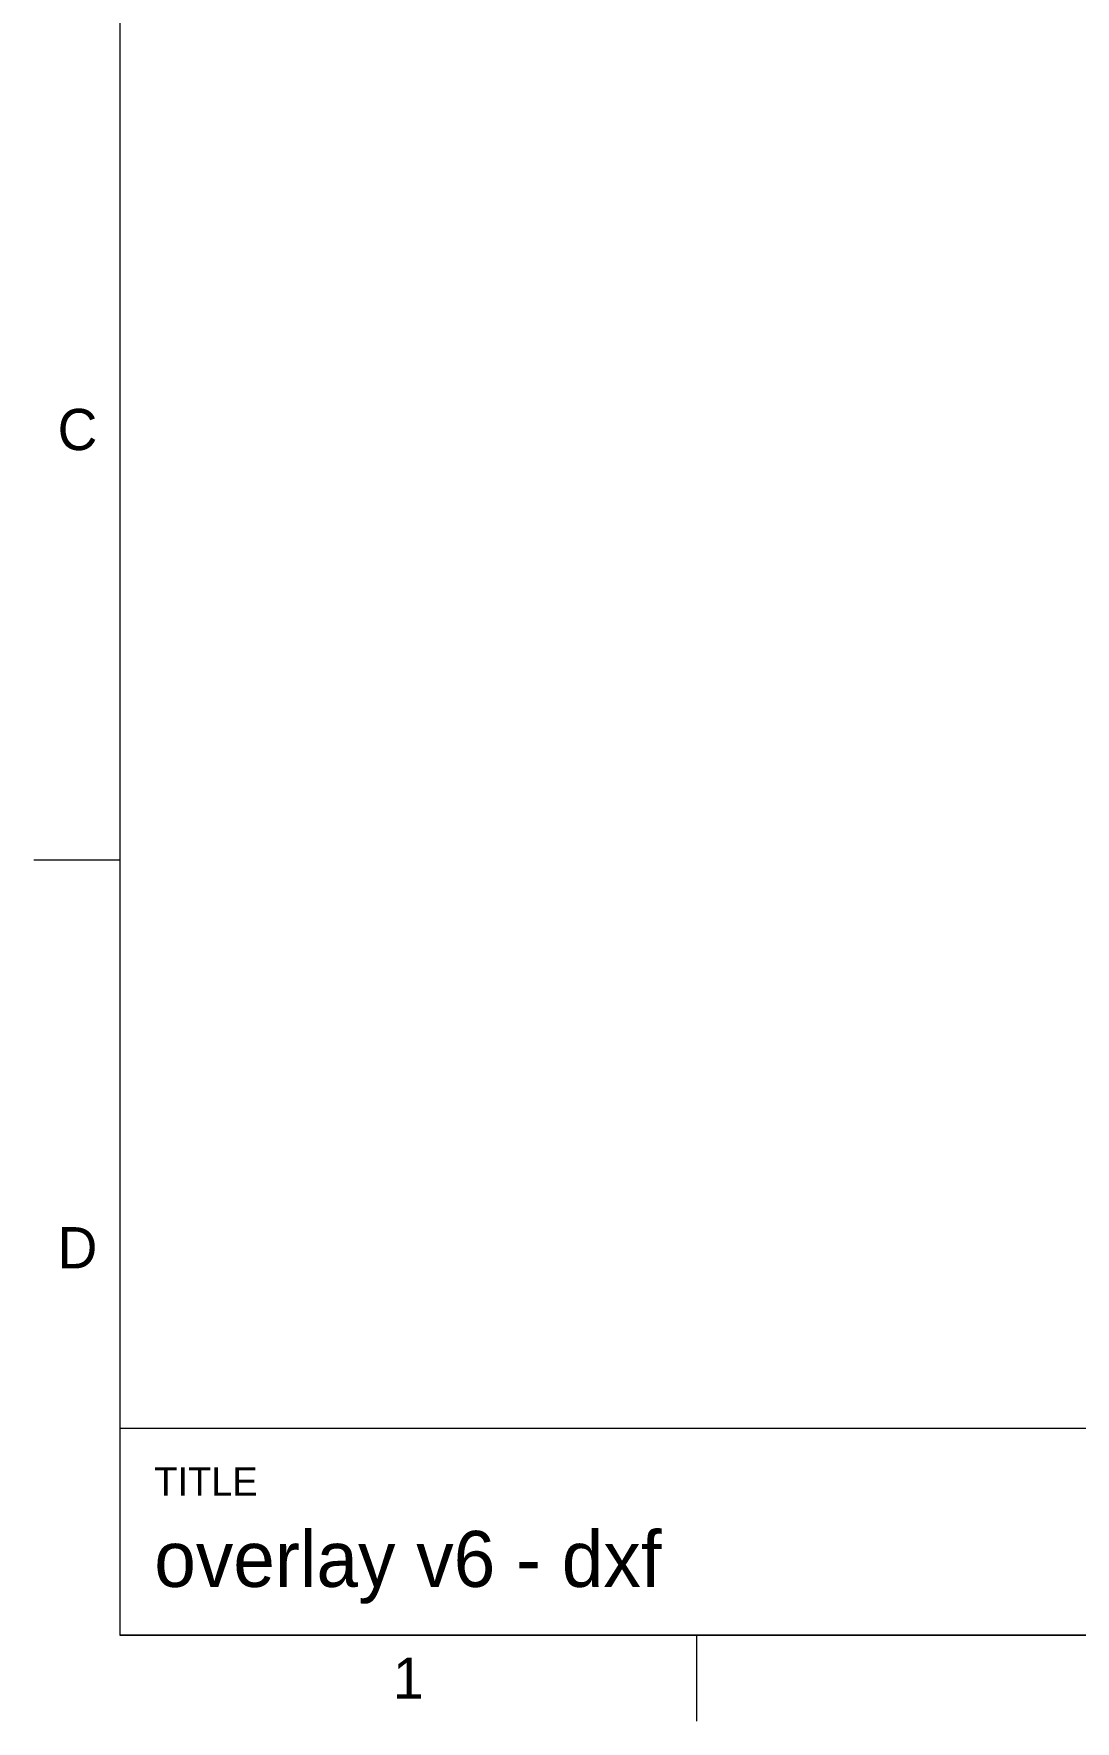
# Model space of a CAD drawing. Header units: millimetres. Extents: x 15 to 292, y 5 to 205.
# Drawn here: x 15 to 75.5, y 5 to 103 of the extents above; entities that cross this region are included whole.
import ezdxf

# ---------------------------------------------------------------- set-up
doc = ezdxf.new("R2010")
doc.units = ezdxf.units.MM
doc.layers.add('Border', color=7, linetype='Continuous')
doc.styles.add('Shapr1', font='txt', dxfattribs={"height": 2.3925})
doc.styles.add('Shapr9', font='txt', dxfattribs={"height": 2.3925})

# ---------------------------------------------------------------- blocks, each defined once
blk = doc.blocks.new('*U2')
at = {"layer": 'Border', "linetype": 'Continuous', "lineweight": 15}
for p, q in [((287, 22), (20, 22)), ((287, 10), (20, 10))]:
    blk.add_line(p, q, dxfattribs=at)

msp = doc.modelspace()

# ---------------------------------------------------------------- linework, layer by layer
at = {"layer": 'Border', "linetype": 'Continuous', "lineweight": 15}
for p, q in [((20, 200), (20, 10)), ((20, 55), (15, 55)), ((20, 10), (287, 10)), ((53.5, 10), (53.5, 5))]:
    msp.add_line(p, q, dxfattribs=at)

# ---------------------------------------------------------------- block references
msp.add_blockref('*U2', (0, 0))

# ---------------------------------------------------------------- texts
at = {"layer": 'Border', "linetype": 'Continuous', "lineweight": 15, "char_height": 2.393, "width": 2.3925, "style": 'Shapr9'}
for s, insert, attachment_point in [('C', (18.696, 80), 6), ('D', (18.696, 32.5), 6), ('1', (36.75, 8.696), 2)]:
    msp.add_mtext(s, dxfattribs=dict(at, insert=insert, attachment_point=attachment_point))
at = {"layer": 'Border', "linetype": 'Continuous', "lineweight": 15, "attachment_point": 1, "style": 'Shapr1'}
for s, insert, char_height in [('TITLE', (22, 19.75), 1.65), ('overlay v6 - dxf', (22, 16.052), 3.25)]:
    msp.add_mtext(s, dxfattribs=dict(at, insert=insert, char_height=char_height))

doc.saveas('drawing.dxf')
